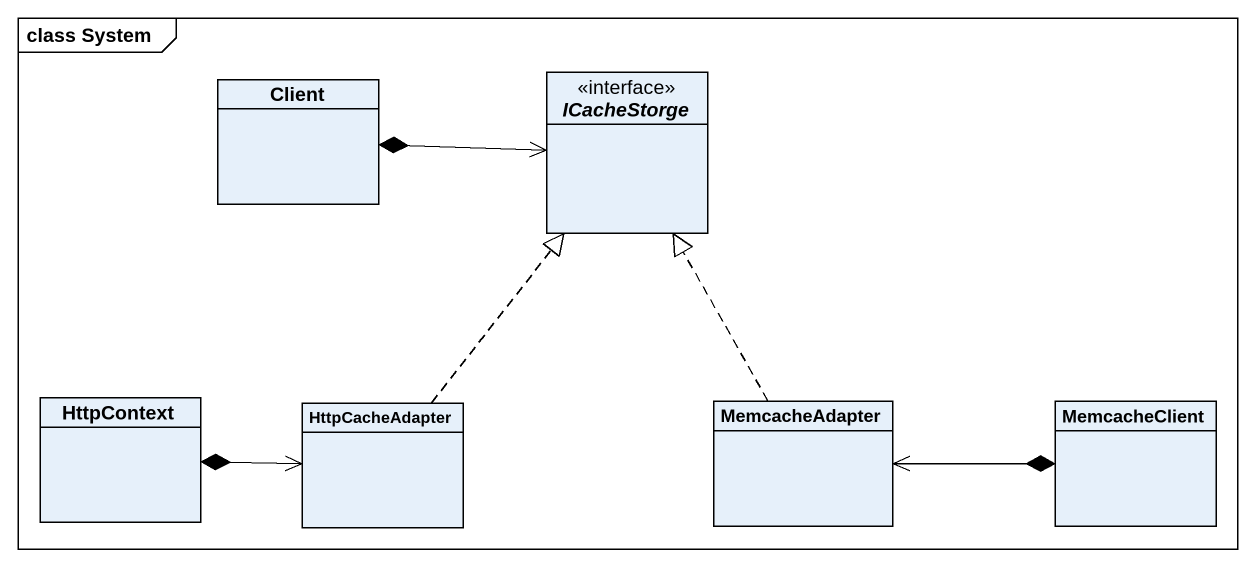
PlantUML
@startuml
mainframe class System
hide circle
hide empty members
class Client
interface ICacheStorge <<interface>>
class HttpContext
class HttpCacheAdapter
class MemcacheAdapter
class MemcacheClient
ICacheStorge <-left-* Client
HttpCacheAdapter .up.|> ICacheStorge
HttpCacheAdapter <-left-* HttpContext
MemcacheAdapter .up.|> ICacheStorge
MemcacheAdapter <-right-* MemcacheClient
@enduml
